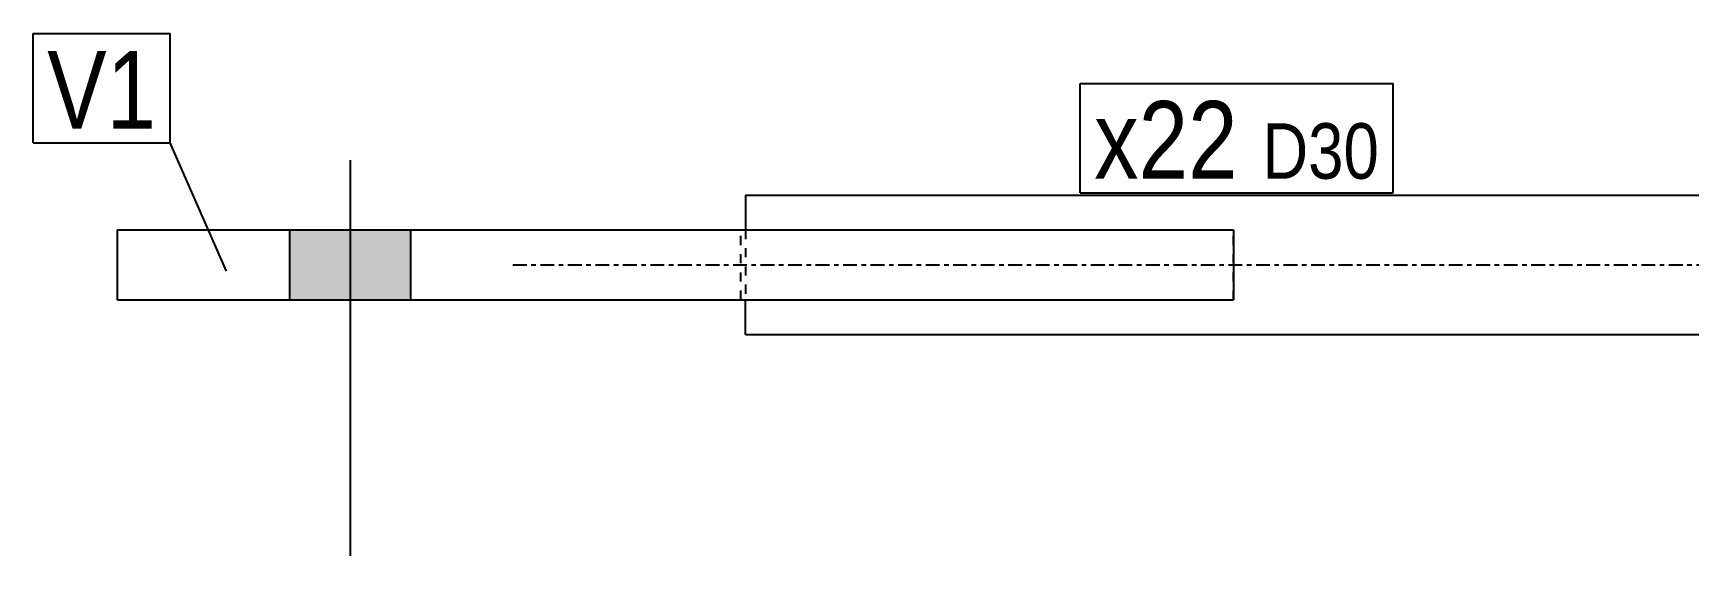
# Model space of a CAD drawing. Header units: millimetres. Extents: x 12 to 18153, y -28 to 385.
# Drawn here: x 12 to 370.1, y -28 to 84.3 of the extents above; entities that cross this region are included whole.
import ezdxf

# ---------------------------------------------------------------- set-up
doc = ezdxf.new("R2010")
doc.units = ezdxf.units.MM
doc.linetypes.add('DXK_LINE_DOT2', pattern=[3.9198, 1.9599, -1.9599])
doc.linetypes.add('DXK_LINE_DOT3', pattern=[5.9187, 2.979, -0.9799, 0.9799, -0.9799])
doc.layers.add('STÅL', color=7, linetype='Continuous')
doc.layers.add('TEKST', color=7, linetype='Continuous')
doc.styles.add('Arial Narrow', font='ARIALN.TTF', dxfattribs={"height": 0.2})

msp = doc.modelspace()

# ---------------------------------------------------------------- hatches: boundary and pattern name
at = {"layer": 'STÅL', "linetype": 'Continuous'}
msp.add_hatch(color=96, dxfattribs=at).paths.add_polyline_path([(67.11, 27), (93.11, 27), (93.11, 42), (67.11, 42)])

# ---------------------------------------------------------------- linework, layer by layer
at = {"layer": 'STÅL', "color": 96, "linetype": 'Continuous'}
for p, q in [((80.11, 57), (80.11, -28)), ((67.11, 42), (67.11, 27)), ((93.11, 42), (93.11, 27))]:
    msp.add_line(p, q, dxfattribs=at)
at = {"layer": 'STÅL', "color": 2, "linetype": 'Continuous'}
for p, q in [((165.11, 49.5), (370.11, 49.5)), ((165.11, 49.5), (165.11, 42)), ((30.11, 42), (30.11, 42)), ((30.11, 42), (270.11, 42)), ((30.11, 27), (30.11, 42)), ((270.11, 42), (270.11, 27)), ((30.11, 27), (270.11, 27)), ((165.11, 19.5), (165.11, 27)), ((270.11, 27), (270.11, 27)), ((165.11, 19.5), (370.11, 19.5))]:
    msp.add_line(p, q, dxfattribs=at)
at = {"layer": 'STÅL', "color": 7, "linetype": 'DXK_LINE_DOT2'}
for p, q in [((30.11, 27), (30.11, 42)), ((164.11, 42), (164.11, 42)), ((164.11, 27), (164.11, 42)), ((165.11, 42), (165.11, 27)), ((270.11, 27), (270.11, 42)), ((270.11, 42), (270.11, 42)), ((270.11, 27), (270.11, 42))]:
    msp.add_line(p, q, dxfattribs=at)
at = {"layer": 'STÅL', "color": 7, "linetype": 'DXK_LINE_DOT3'}
msp.add_line((115.11, 34.5), (370.11, 34.5), dxfattribs=at)
at = {"layer": 'TEKST', "color": 7, "linetype": 'Continuous'}
for p, q in [((12, 84.25), (41.45, 84.25)), ((12, 60.75), (12, 84.25)), ((41.45, 60.75), (41.45, 84.25)), ((237.11, 73.5), (304.39, 73.5)), ((237.11, 50), (237.11, 73.5)), ((304.39, 50), (304.39, 73.5)), ((12, 60.75), (41.45, 60.75)), ((53.51, 33.12), (41.45, 60.75)), ((237.11, 50), (304.39, 50))]:
    msp.add_line(p, q, dxfattribs=at)

# ---------------------------------------------------------------- wipeouts: each hides what was drawn before it
at = {"color": 0}
for points in [[(38.45, 63.75), (38.45, 81.25), (15, 81.25), (15, 63.75)], [(271.02, 53), (271.02, 70.5), (240.11, 70.5), (240.11, 53)], [(301.39, 53), (301.39, 65.5), (276.27, 65.5), (276.27, 53)]]:
    msp.add_wipeout(points, dxfattribs=at).dxf.layer = 'TEKST'

# ---------------------------------------------------------------- next in the draw order: wipeouts: each hides what was drawn before it
for points in [[(38.45, 63.75), (38.45, 81.25), (15, 81.25), (15, 63.75)], [(271.02, 53), (271.02, 70.5), (240.11, 70.5), (240.11, 53)], [(301.39, 53), (301.39, 65.5), (276.27, 65.5), (276.27, 53)]]:
    msp.add_wipeout(points, dxfattribs=at).dxf.layer = 'TEKST'

# ---------------------------------------------------------------- next in the draw order: texts
at = {"layer": 'TEKST', "color": 3, "style": 'Arial Narrow'}
for s, height, p in [('V1', 16.702, (15, 63.75)), ('x22', 16.702, (240.11, 53)), ('D30', 11.93, (276.27, 53))]:
    msp.add_text(s, height=height, dxfattribs=at).set_placement(p)

doc.saveas('drawing.dxf')
